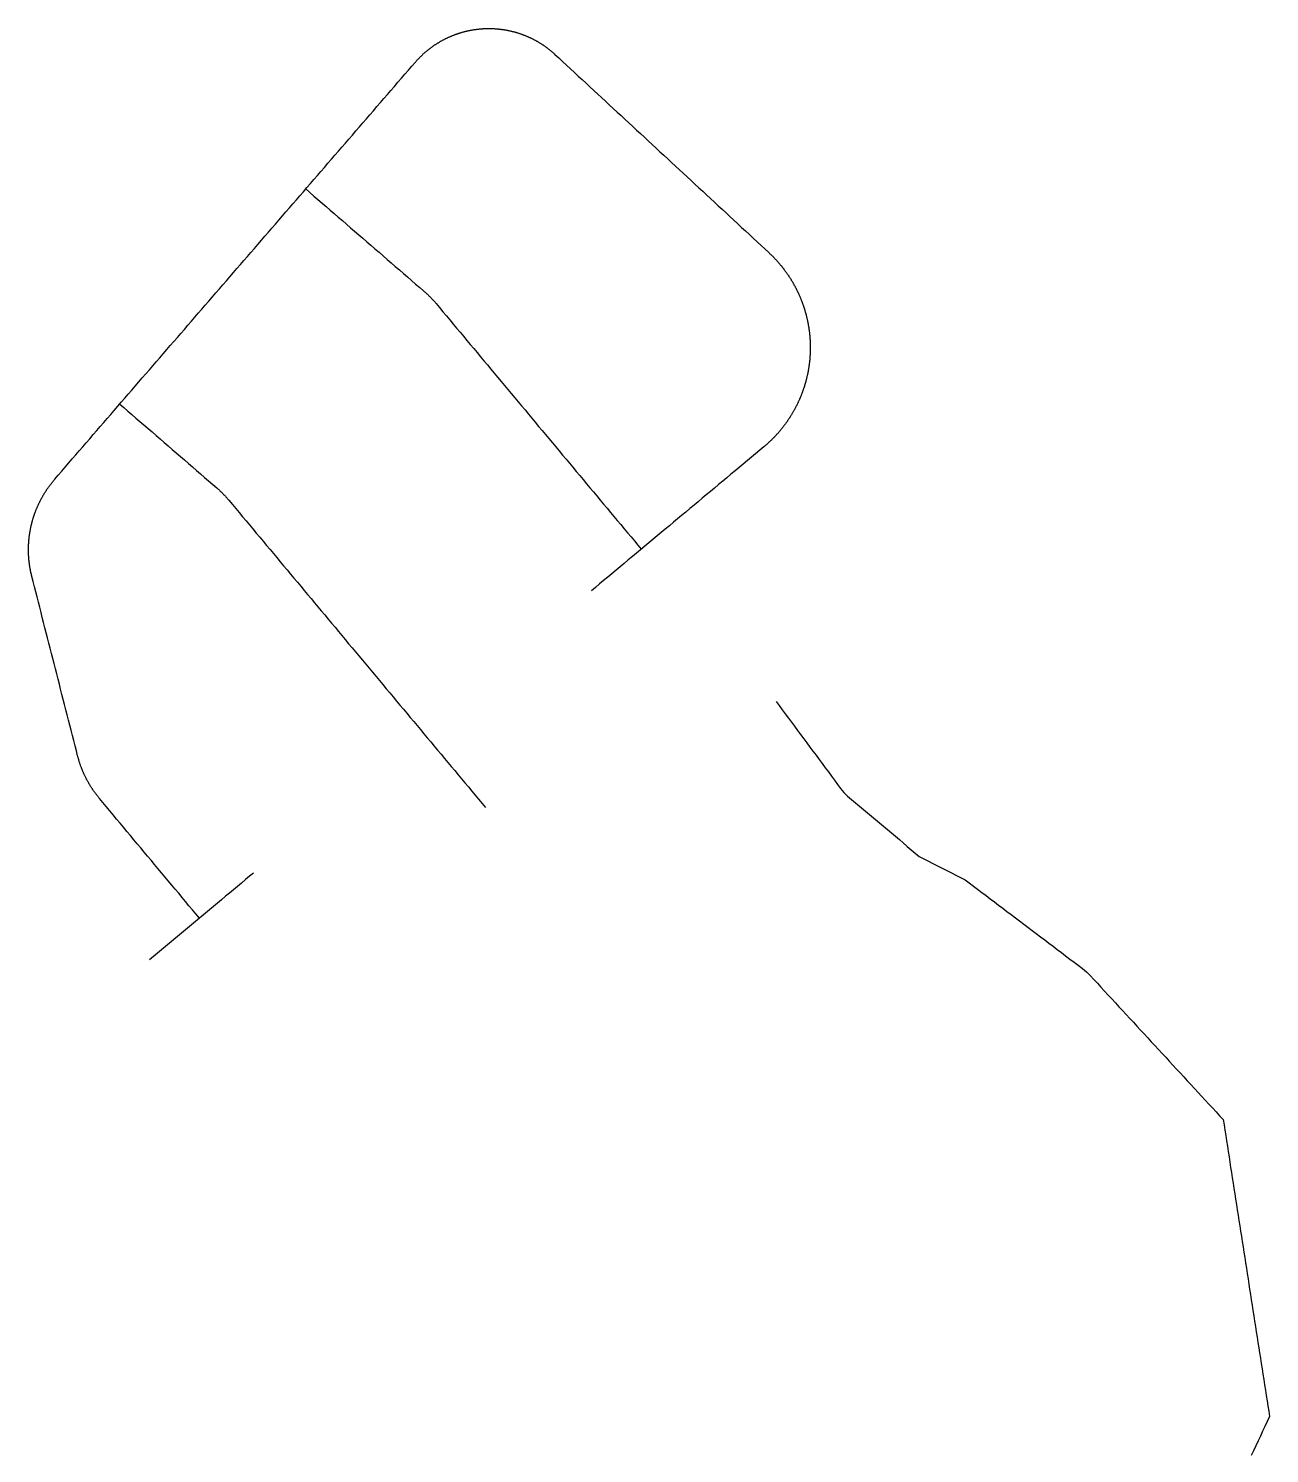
# Model space of a CAD drawing. Extents: x 0 to 368707, y -1 to 358204.
# Drawn here: x 368471.4 to 368701.5, y 357940.2 to 358204.4 of the extents above; entities that cross this region are included whole.
import ezdxf

# ---------------------------------------------------------------- set-up
doc = ezdxf.new("R2010")
doc.units = 0
doc.header["$MEASUREMENT"] = 0
doc.layers.add('3D_LINES', color=3, linetype='Continuous')

msp = doc.modelspace()

# ---------------------------------------------------------------- linework, layer by layer
at = {"layer": '3D_LINES'}
for points in [[(368503.1, 358039.42, 0), (368502.46, 358040.19, 0), (368501.82, 358040.96, 0), (368501.18, 358041.72, 0), (368500.54, 358042.49, 0), (368499.91, 358043.25, 0), (368499.27, 358044.02, 0), (368498.63, 358044.78, 0), (368497.99, 358045.55, 0), (368497.35, 358046.31, 0), (368496.71, 358047.08, 0), (368496.07, 358047.84, 0), (368495.43, 358048.61, 0), (368494.79, 358049.37, 0), (368494.16, 358050.14, 0), (368493.52, 358050.9, 0), (368492.88, 358051.67, 0), (368492.24, 358052.43, 0), (368491.6, 358053.2, 0), (368490.96, 358053.96, 0), (368490.32, 358054.73, 0), (368489.68, 358055.5, 0), (368489.04, 358056.26, 0), (368488.4, 358057.03, 0), (368487.77, 358057.79, 0), (368487.13, 358058.56, 0), (368486.49, 358059.32, 0), (368485.85, 358060.09, 0), (368485.21, 358060.85, 0), (368484.57, 358061.62, 0), (368484.51, 358061.69, 0), (368484.45, 358061.77, 0), (368484.38, 358061.85, 0), (368484.32, 358061.92, 0), (368484.26, 358062, 0), (368484.2, 358062.08, 0), (368484.14, 358062.16, 0), (368484.08, 358062.24, 0), (368484.02, 358062.31, 0), (368483.96, 358062.39, 0), (368483.9, 358062.47, 0), (368483.84, 358062.55, 0), (368483.78, 358062.63, 0), (368483.72, 358062.71, 0), (368483.66, 358062.79, 0), (368483.6, 358062.87, 0), (368483.55, 358062.95, 0), (368483.49, 358063.04, 0), (368483.43, 358063.12, 0), (368483.38, 358063.2, 0), (368483.32, 358063.28, 0), (368483.27, 358063.36, 0), (368483.21, 358063.45, 0), (368483.16, 358063.53, 0), (368483.11, 358063.61, 0), (368483.05, 358063.7, 0), (368483, 358063.78, 0), (368482.95, 358063.86, 0), (368482.89, 358063.95, 0), (368482.84, 358064.03, 0), (368482.79, 358064.12, 0), (368482.74, 358064.2, 0), (368482.69, 358064.29, 0), (368482.64, 358064.37, 0), (368482.59, 358064.46, 0), (368482.54, 358064.54, 0), (368482.49, 358064.63, 0), (368482.44, 358064.72, 0), (368482.4, 358064.8, 0), (368482.35, 358064.89, 0), (368482.3, 358064.98, 0), (368482.25, 358065.06, 0), (368482.21, 358065.15, 0), (368482.16, 358065.24, 0), (368482.12, 358065.33, 0), (368482.07, 358065.42, 0), (368482.03, 358065.51, 0), (368481.98, 358065.59, 0), (368481.94, 358065.68, 0), (368481.9, 358065.77, 0), (368481.85, 358065.86, 0), (368481.81, 358065.95, 0), (368481.77, 358066.04, 0), (368481.73, 358066.13, 0), (368481.69, 358066.22, 0), (368481.65, 358066.31, 0), (368481.61, 358066.4, 0), (368481.57, 358066.49, 0), (368481.53, 358066.58, 0), (368481.49, 358066.68, 0), (368481.45, 358066.77, 0), (368481.41, 358066.86, 0), (368481.38, 358066.95, 0), (368481.34, 358067.04, 0), (368481.3, 358067.13, 0), (368481.27, 358067.23, 0), (368481.23, 358067.32, 0), (368481.2, 358067.41, 0), (368481.16, 358067.5, 0), (368481.13, 358067.6, 0), (368481.1, 358067.69, 0), (368481.06, 358067.78, 0), (368481.03, 358067.88, 0), (368481, 358067.97, 0), (368480.97, 358068.06, 0), (368480.93, 358068.16, 0), (368480.9, 358068.25, 0), (368480.87, 358068.35, 0), (368480.84, 358068.44, 0), (368480.81, 358068.54, 0), (368480.78, 358068.63, 0), (368480.76, 358068.73, 0), (368480.73, 358068.82, 0), (368480.7, 358068.92, 0), (368480.67, 358069.01, 0), (368480.65, 358069.11, 0), (368480.62, 358069.2, 0), (368480.59, 358069.3, 0), (368480.57, 358069.39, 0), (368480.54, 358069.49, 0), (368480.3, 358070.44, 0), (368480.06, 358071.39, 0), (368479.82, 358072.34, 0), (368479.57, 358073.29, 0), (368479.33, 358074.24, 0), (368479.09, 358075.2, 0), (368478.85, 358076.15, 0), (368478.6, 358077.1, 0), (368478.36, 358078.05, 0), (368478.12, 358079, 0), (368477.88, 358079.95, 0), (368477.63, 358080.9, 0), (368477.39, 358081.85, 0), (368477.15, 358082.8, 0), (368476.9, 358083.75, 0), (368476.66, 358084.7, 0), (368476.42, 358085.65, 0), (368476.18, 358086.61, 0), (368475.93, 358087.56, 0), (368475.69, 358088.51, 0), (368475.45, 358089.46, 0), (368475.21, 358090.41, 0), (368474.96, 358091.36, 0), (368474.72, 358092.31, 0), (368474.48, 358093.26, 0), (368474.24, 358094.21, 0), (368473.99, 358095.16, 0), (368473.75, 358096.11, 0), (368473.51, 358097.07, 0), (368473.26, 358098.02, 0), (368473.02, 358098.97, 0), (368472.78, 358099.92, 0), (368472.54, 358100.87, 0), (368472.29, 358101.82, 0), (368472.05, 358102.77, 0), (368472.03, 358102.87, 0), (368472, 358102.96, 0), (368471.98, 358103.06, 0), (368471.96, 358103.16, 0), (368471.93, 358103.26, 0), (368471.91, 358103.35, 0), (368471.89, 358103.45, 0), (368471.87, 358103.55, 0), (368471.85, 358103.65, 0), (368471.83, 358103.74, 0), (368471.81, 358103.84, 0), (368471.79, 358103.94, 0), (368471.77, 358104.04, 0), (368471.75, 358104.14, 0), (368471.74, 358104.23, 0), (368471.72, 358104.33, 0), (368471.7, 358104.43, 0), (368471.69, 358104.53, 0), (368471.67, 358104.63, 0), (368471.66, 358104.73, 0), (368471.64, 358104.82, 0), (368471.63, 358104.92, 0), (368471.61, 358105.02, 0), (368471.6, 358105.12, 0), (368471.59, 358105.22, 0), (368471.57, 358105.32, 0), (368471.56, 358105.42, 0), (368471.55, 358105.52, 0), (368471.54, 358105.62, 0), (368471.53, 358105.72, 0), (368471.52, 358105.81, 0), (368471.51, 358105.91, 0), (368471.5, 358106.01, 0), (368471.49, 358106.11, 0), (368471.49, 358106.21, 0), (368471.48, 358106.31, 0), (368471.47, 358106.41, 0), (368471.47, 358106.51, 0), (368471.46, 358106.61, 0), (368471.46, 358106.71, 0), (368471.45, 358106.81, 0), (368471.45, 358106.91, 0), (368471.44, 358107.01, 0), (368471.44, 358107.11, 0), (368471.44, 358107.21, 0), (368471.43, 358107.31, 0), (368471.43, 358107.41, 0), (368471.43, 358107.51, 0), (368471.43, 358107.61, 0), (368471.43, 358107.71, 0), (368471.43, 358107.81, 0), (368471.43, 358107.91, 0), (368471.43, 358108.01, 0), (368471.43, 358108.11, 0), (368471.44, 358108.21, 0), (368471.44, 358108.31, 0), (368471.44, 358108.41, 0), (368471.45, 358108.51, 0), (368471.45, 358108.61, 0), (368471.45, 358108.7, 0), (368471.46, 358108.8, 0), (368471.47, 358108.9, 0), (368471.47, 358109, 0), (368471.48, 358109.1, 0), (368471.49, 358109.2, 0), (368471.49, 358109.3, 0), (368471.5, 358109.4, 0), (368471.51, 358109.5, 0), (368471.52, 358109.6, 0), (368471.53, 358109.7, 0), (368471.54, 358109.8, 0), (368471.55, 358109.9, 0), (368471.56, 358110, 0), (368471.57, 358110.1, 0), (368471.58, 358110.2, 0), (368471.6, 358110.29, 0), (368471.61, 358110.39, 0), (368471.62, 358110.49, 0), (368471.64, 358110.59, 0), (368471.65, 358110.69, 0), (368471.67, 358110.79, 0), (368471.68, 358110.89, 0), (368471.7, 358110.99, 0), (368471.72, 358111.08, 0), (368471.73, 358111.18, 0), (368471.75, 358111.28, 0), (368471.77, 358111.38, 0), (368471.79, 358111.48, 0), (368471.81, 358111.57, 0), (368471.83, 358111.67, 0), (368471.85, 358111.77, 0), (368471.87, 358111.87, 0), (368471.89, 358111.96, 0), (368471.91, 358112.06, 0), (368471.93, 358112.16, 0), (368471.95, 358112.26, 0), (368471.98, 358112.35, 0), (368472, 358112.45, 0), (368472.02, 358112.55, 0), (368472.05, 358112.64, 0), (368472.07, 358112.74, 0), (368472.1, 358112.84, 0), (368472.12, 358112.93, 0), (368472.15, 358113.03, 0), (368472.18, 358113.13, 0), (368472.2, 358113.22, 0), (368472.23, 358113.32, 0), (368472.26, 358113.41, 0), (368472.29, 358113.51, 0), (368472.32, 358113.61, 0), (368472.35, 358113.7, 0), (368472.38, 358113.8, 0), (368472.41, 358113.89, 0), (368472.44, 358113.99, 0), (368472.47, 358114.08, 0), (368472.5, 358114.17, 0), (368472.53, 358114.27, 0), (368472.57, 358114.36, 0), (368472.6, 358114.46, 0), (368472.63, 358114.55, 0), (368472.67, 358114.64, 0), (368472.7, 358114.74, 0), (368472.74, 358114.83, 0), (368472.77, 358114.92, 0), (368472.81, 358115.02, 0), (368472.85, 358115.11, 0), (368472.88, 358115.2, 0), (368472.92, 358115.3, 0), (368472.96, 358115.39, 0), (368473, 358115.48, 0), (368473.04, 358115.57, 0), (368473.08, 358115.66, 0), (368473.12, 358115.75, 0), (368473.16, 358115.85, 0), (368473.2, 358115.94, 0), (368473.24, 358116.03, 0), (368473.28, 358116.12, 0), (368473.32, 358116.21, 0), (368473.37, 358116.3, 0), (368473.41, 358116.39, 0), (368473.45, 358116.48, 0), (368473.5, 358116.57, 0), (368473.54, 358116.66, 0), (368473.59, 358116.75, 0), (368473.63, 358116.84, 0), (368473.68, 358116.92, 0), (368473.72, 358117.01, 0), (368473.77, 358117.1, 0), (368473.82, 358117.19, 0), (368473.86, 358117.28, 0), (368473.91, 358117.36, 0), (368473.96, 358117.45, 0), (368474.01, 358117.54, 0), (368474.06, 358117.63, 0), (368474.11, 358117.71, 0), (368474.16, 358117.8, 0), (368474.21, 358117.88, 0), (368474.26, 358117.97, 0), (368474.31, 358118.06, 0), (368474.36, 358118.14, 0), (368474.41, 358118.23, 0), (368474.47, 358118.31, 0), (368474.52, 358118.4, 0), (368474.57, 358118.48, 0), (368474.63, 358118.56, 0), (368474.68, 358118.65, 0), (368474.74, 358118.73, 0), (368474.79, 358118.81, 0), (368474.85, 358118.9, 0), (368474.9, 358118.98, 0), (368474.96, 358119.06, 0), (368475.02, 358119.14, 0), (368475.07, 358119.22, 0), (368475.13, 358119.31, 0), (368475.19, 358119.39, 0), (368475.25, 358119.47, 0), (368475.31, 358119.55, 0), (368475.37, 358119.63, 0), (368475.42, 358119.71, 0), (368475.49, 358119.79, 0), (368475.55, 358119.87, 0), (368475.61, 358119.95, 0), (368475.67, 358120.03, 0), (368475.73, 358120.1, 0), (368475.79, 358120.18, 0), (368475.85, 358120.26, 0), (368475.92, 358120.34, 0), (368475.98, 358120.42, 0), (368476.04, 358120.49, 0), (368476.11, 358120.57, 0), (368476.17, 358120.65, 0), (368476.24, 358120.72, 0), (368476.3, 358120.8, 0), (368476.95, 358121.55, 0), (368477.6, 358122.3, 0), (368478.25, 358123.05, 0), (368478.9, 358123.8, 0), (368479.55, 358124.55, 0), (368480.2, 358125.3, 0), (368480.84, 358126.05, 0), (368481.49, 358126.8, 0), (368482.14, 358127.55, 0), (368482.79, 358128.3, 0), (368483.44, 358129.06, 0), (368484.09, 358129.81, 0), (368484.74, 358130.56, 0), (368485.39, 358131.31, 0), (368486.04, 358132.06, 0), (368486.69, 358132.81, 0), (368487.34, 358133.56, 0), (368487.98, 358134.31, 0), (368488.63, 358135.06, 0), (368489.28, 358135.81, 0), (368489.93, 358136.56, 0), (368490.58, 358137.31, 0), (368491.23, 358138.07, 0), (368491.88, 358138.82, 0), (368492.53, 358139.57, 0), (368493.18, 358140.32, 0), (368493.83, 358141.07, 0), (368494.48, 358141.82, 0), (368495.12, 358142.57, 0), (368495.77, 358143.32, 0), (368496.42, 358144.07, 0), (368497.07, 358144.82, 0), (368497.72, 358145.57, 0), (368498.37, 358146.32, 0), (368499.02, 358147.07, 0), (368499.67, 358147.83, 0), (368500.32, 358148.58, 0), (368500.97, 358149.33, 0), (368501.62, 358150.08, 0), (368502.27, 358150.83, 0), (368502.91, 358151.58, 0), (368503.56, 358152.33, 0), (368504.21, 358153.08, 0), (368504.86, 358153.83, 0), (368505.51, 358154.58, 0), (368506.16, 358155.33, 0), (368506.81, 358156.08, 0), (368507.46, 358156.84, 0), (368508.11, 358157.59, 0), (368508.76, 358158.34, 0), (368509.41, 358159.09, 0), (368510.05, 358159.84, 0), (368510.7, 358160.59, 0), (368511.35, 358161.34, 0), (368512, 358162.09, 0), (368512.65, 358162.84, 0), (368513.3, 358163.59, 0), (368513.95, 358164.34, 0), (368514.6, 358165.09, 0), (368515.25, 358165.84, 0), (368515.9, 358166.6, 0), (368516.55, 358167.35, 0), (368517.19, 358168.1, 0), (368517.84, 358168.85, 0), (368518.49, 358169.6, 0), (368519.14, 358170.35, 0), (368519.79, 358171.1, 0), (368520.44, 358171.85, 0), (368521.09, 358172.6, 0), (368521.74, 358173.35, 0), (368522.39, 358174.1, 0), (368523.04, 358174.85, 0), (368523.69, 358175.61, 0), (368524.33, 358176.36, 0), (368524.98, 358177.11, 0), (368525.63, 358177.86, 0), (368526.28, 358178.61, 0), (368526.93, 358179.36, 0), (368527.58, 358180.11, 0), (368528.23, 358180.86, 0), (368528.88, 358181.61, 0), (368529.53, 358182.36, 0), (368530.18, 358183.11, 0), (368530.83, 358183.86, 0), (368531.48, 358184.61, 0), (368532.12, 358185.37, 0), (368532.77, 358186.12, 0), (368533.42, 358186.87, 0), (368534.07, 358187.62, 0), (368534.72, 358188.37, 0), (368535.37, 358189.12, 0), (368536.02, 358189.87, 0), (368536.67, 358190.62, 0), (368537.32, 358191.37, 0), (368537.97, 358192.12, 0), (368538.62, 358192.87, 0), (368539.26, 358193.62, 0), (368539.91, 358194.38, 0), (368540.56, 358195.13, 0), (368541.21, 358195.88, 0), (368541.86, 358196.63, 0), (368542.51, 358197.38, 0), (368543.16, 358198.13, 0), (368543.22, 358198.2, 0), (368543.29, 358198.28, 0), (368543.36, 358198.35, 0), (368543.42, 358198.43, 0), (368543.49, 358198.5, 0), (368543.56, 358198.58, 0), (368543.63, 358198.65, 0), (368543.7, 358198.72, 0), (368543.76, 358198.79, 0), (368543.83, 358198.87, 0), (368543.9, 358198.94, 0), (368543.97, 358199.01, 0), (368544.04, 358199.08, 0), (368544.11, 358199.15, 0), (368544.19, 358199.22, 0), (368544.26, 358199.29, 0), (368544.33, 358199.36, 0), (368544.4, 358199.43, 0), (368544.47, 358199.5, 0), (368544.55, 358199.57, 0), (368544.62, 358199.63, 0), (368544.7, 358199.7, 0), (368544.77, 358199.77, 0), (368544.84, 358199.83, 0), (368544.92, 358199.9, 0), (368544.99, 358199.97, 0), (368545.07, 358200.03, 0), (368545.15, 358200.1, 0), (368545.22, 358200.16, 0), (368545.3, 358200.22, 0), (368545.38, 358200.29, 0), (368545.46, 358200.35, 0), (368545.53, 358200.41, 0), (368545.61, 358200.48, 0), (368545.69, 358200.54, 0), (368545.77, 358200.6, 0), (368545.85, 358200.66, 0), (368545.93, 358200.72, 0), (368546.01, 358200.78, 0), (368546.09, 358200.84, 0), (368546.17, 358200.9, 0), (368546.25, 358200.96, 0), (368546.33, 358201.02, 0), (368546.41, 358201.07, 0), (368546.49, 358201.13, 0), (368546.58, 358201.19, 0), (368546.66, 358201.24, 0), (368546.74, 358201.3, 0), (368546.82, 358201.36, 0), (368546.91, 358201.41, 0), (368546.99, 358201.47, 0), (368547.08, 358201.52, 0), (368547.16, 358201.57, 0), (368547.25, 358201.63, 0), (368547.33, 358201.68, 0), (368547.42, 358201.73, 0), (368547.5, 358201.78, 0), (368547.59, 358201.83, 0), (368547.67, 358201.89, 0), (368547.76, 358201.94, 0), (368547.85, 358201.99, 0), (368547.93, 358202.04, 0), (368548.02, 358202.08, 0), (368548.11, 358202.13, 0), (368548.2, 358202.18, 0), (368548.28, 358202.23, 0), (368548.37, 358202.27, 0), (368548.46, 358202.32, 0), (368548.55, 358202.37, 0), (368548.64, 358202.41, 0), (368548.73, 358202.46, 0), (368548.82, 358202.5, 0), (368548.91, 358202.55, 0), (368549, 358202.59, 0), (368549.09, 358202.63, 0), (368549.18, 358202.67, 0), (368549.27, 358202.72, 0), (368549.36, 358202.76, 0), (368549.45, 358202.8, 0), (368549.54, 358202.84, 0), (368549.63, 358202.88, 0), (368549.73, 358202.92, 0), (368549.82, 358202.96, 0), (368549.91, 358203, 0), (368550, 358203.03, 0), (368550.1, 358203.07, 0), (368550.19, 358203.11, 0), (368550.28, 358203.14, 0), (368550.37, 358203.18, 0), (368550.47, 358203.22, 0), (368550.56, 358203.25, 0), (368550.66, 358203.28, 0), (368550.75, 358203.32, 0), (368550.84, 358203.35, 0), (368550.94, 358203.38, 0), (368551.03, 358203.42, 0), (368551.13, 358203.45, 0), (368551.22, 358203.48, 0), (368551.32, 358203.51, 0), (368551.41, 358203.54, 0), (368551.51, 358203.57, 0), (368551.61, 358203.6, 0), (368551.7, 358203.63, 0), (368551.8, 358203.65, 0), (368551.89, 358203.68, 0), (368551.99, 358203.71, 0), (368552.09, 358203.74, 0), (368552.18, 358203.76, 0), (368552.28, 358203.79, 0), (368552.38, 358203.81, 0), (368552.47, 358203.84, 0), (368552.57, 358203.86, 0), (368552.67, 358203.88, 0), (368552.77, 358203.9, 0), (368552.86, 358203.93, 0), (368552.96, 358203.95, 0), (368553.06, 358203.97, 0), (368553.16, 358203.99, 0), (368553.25, 358204.01, 0), (368553.35, 358204.03, 0), (368553.45, 358204.05, 0), (368553.55, 358204.07, 0), (368553.65, 358204.08, 0), (368553.75, 358204.1, 0), (368553.84, 358204.12, 0), (368553.94, 358204.13, 0), (368554.04, 358204.15, 0), (368554.14, 358204.16, 0), (368554.24, 358204.18, 0), (368554.34, 358204.19, 0), (368554.44, 358204.2, 0), (368554.54, 358204.22, 0), (368554.64, 358204.23, 0), (368554.74, 358204.24, 0), (368554.83, 358204.25, 0), (368554.93, 358204.26, 0), (368555.03, 358204.27, 0), (368555.13, 358204.28, 0), (368555.23, 358204.29, 0), (368555.33, 358204.3, 0), (368555.43, 358204.31, 0), (368555.53, 358204.31, 0), (368555.63, 358204.32, 0), (368555.73, 358204.33, 0), (368555.83, 358204.33, 0), (368555.93, 358204.34, 0), (368556.03, 358204.34, 0), (368556.13, 358204.35, 0), (368556.23, 358204.35, 0), (368556.33, 358204.35, 0), (368556.43, 358204.35, 0), (368556.53, 358204.36, 0), (368556.63, 358204.36, 0), (368556.73, 358204.36, 0), (368556.83, 358204.36, 0), (368556.93, 358204.36, 0), (368557.03, 358204.35, 0), (368557.13, 358204.35, 0), (368557.23, 358204.35, 0), (368557.33, 358204.35, 0), (368557.43, 358204.34, 0), (368557.53, 358204.34, 0), (368557.63, 358204.34, 0), (368557.73, 358204.33, 0), (368557.83, 358204.33, 0), (368557.93, 358204.32, 0), (368558.03, 358204.31, 0), (368558.13, 358204.31, 0), (368558.23, 358204.3, 0), (368558.33, 358204.29, 0), (368558.43, 358204.28, 0), (368558.53, 358204.27, 0), (368558.63, 358204.26, 0), (368558.73, 358204.25, 0), (368558.83, 358204.24, 0), (368558.93, 358204.23, 0), (368559.02, 358204.22, 0), (368559.12, 358204.2, 0), (368559.22, 358204.19, 0), (368559.32, 358204.18, 0), (368559.42, 358204.16, 0), (368559.52, 358204.15, 0), (368559.62, 358204.13, 0), (368559.72, 358204.11, 0), (368559.82, 358204.1, 0), (368559.91, 358204.08, 0), (368560.01, 358204.06, 0), (368560.11, 358204.05, 0), (368560.21, 358204.03, 0), (368560.31, 358204.01, 0), (368560.4, 358203.99, 0), (368560.5, 358203.97, 0), (368560.6, 358203.95, 0), (368560.7, 358203.92, 0), (368560.8, 358203.9, 0), (368560.89, 358203.88, 0), (368560.99, 358203.86, 0), (368561.09, 358203.83, 0), (368561.18, 358203.81, 0), (368561.28, 358203.78, 0), (368561.38, 358203.76, 0), (368561.47, 358203.73, 0), (368561.57, 358203.71, 0), (368561.67, 358203.68, 0), (368561.76, 358203.65, 0), (368561.86, 358203.62, 0), (368561.96, 358203.6, 0), (368562.05, 358203.57, 0), (368562.15, 358203.54, 0), (368562.24, 358203.51, 0), (368562.34, 358203.48, 0), (368562.43, 358203.44, 0), (368562.53, 358203.41, 0), (368562.62, 358203.38, 0), (368562.72, 358203.35, 0), (368562.81, 358203.31, 0), (368562.9, 358203.28, 0), (368563, 358203.25, 0), (368563.09, 358203.21, 0), (368563.19, 358203.18, 0), (368563.28, 358203.14, 0), (368563.37, 358203.1, 0), (368563.47, 358203.07, 0), (368563.56, 358203.03, 0), (368563.65, 358202.99, 0), (368563.74, 358202.95, 0), (368563.83, 358202.91, 0), (368563.93, 358202.88, 0), (368564.02, 358202.84, 0), (368564.11, 358202.79, 0), (368564.2, 358202.75, 0), (368564.29, 358202.71, 0), (368564.38, 358202.67, 0), (368564.47, 358202.63, 0), (368564.56, 358202.58, 0), (368564.65, 358202.54, 0), (368564.74, 358202.5, 0), (368564.83, 358202.45, 0), (368564.92, 358202.41, 0), (368565.01, 358202.36, 0), (368565.1, 358202.32, 0), (368565.19, 358202.27, 0), (368565.28, 358202.22, 0), (368565.36, 358202.18, 0), (368565.45, 358202.13, 0), (368565.54, 358202.08, 0), (368565.63, 358202.03, 0), (368565.71, 358201.98, 0), (368565.8, 358201.93, 0), (368565.89, 358201.88, 0), (368565.97, 358201.83, 0), (368566.06, 358201.78, 0), (368566.14, 358201.73, 0), (368566.23, 358201.67, 0), (368566.31, 358201.62, 0), (368566.4, 358201.57, 0), (368566.48, 358201.51, 0), (368566.57, 358201.46, 0), (368566.65, 358201.41, 0), (368566.73, 358201.35, 0), (368566.82, 358201.3, 0), (368566.9, 358201.24, 0), (368566.98, 358201.18, 0), (368567.07, 358201.13, 0), (368567.15, 358201.07, 0), (368567.23, 358201.01, 0), (368567.31, 358200.95, 0), (368567.39, 358200.89, 0), (368567.47, 358200.83, 0), (368567.55, 358200.77, 0), (368567.63, 358200.71, 0), (368567.71, 358200.65, 0), (368567.79, 358200.59, 0), (368567.87, 358200.53, 0), (368567.95, 358200.47, 0), (368568.03, 358200.41, 0), (368568.1, 358200.34, 0), (368568.18, 358200.28, 0), (368568.26, 358200.22, 0), (368568.34, 358200.15, 0), (368568.41, 358200.09, 0), (368568.49, 358200.02, 0), (368568.56, 358199.96, 0), (368568.64, 358199.89, 0), (368568.71, 358199.83, 0), (368568.79, 358199.76, 0), (368568.86, 358199.69, 0), (368568.94, 358199.63, 0), (368569.01, 358199.56, 0), (368569.73, 358198.89, 0), (368570.45, 358198.22, 0), (368571.17, 358197.55, 0), (368571.89, 358196.89, 0), (368572.62, 358196.22, 0), (368573.34, 358195.55, 0), (368574.06, 358194.88, 0), (368574.78, 358194.21, 0), (368575.5, 358193.55, 0), (368576.22, 358192.88, 0), (368576.94, 358192.21, 0), (368577.66, 358191.54, 0), (368578.38, 358190.87, 0), (368579.1, 358190.2, 0), (368579.83, 358189.54, 0), (368580.55, 358188.87, 0), (368581.27, 358188.2, 0), (368581.99, 358187.53, 0), (368582.71, 358186.86, 0), (368583.43, 358186.2, 0), (368584.15, 358185.53, 0), (368584.87, 358184.86, 0), (368585.59, 358184.19, 0), (368586.31, 358183.52, 0), (368587.04, 358182.86, 0), (368587.76, 358182.19, 0), (368588.48, 358181.52, 0), (368589.2, 358180.85, 0), (368589.92, 358180.18, 0), (368590.64, 358179.51, 0), (368591.36, 358178.85, 0), (368592.08, 358178.18, 0), (368592.8, 358177.51, 0), (368593.52, 358176.84, 0), (368594.25, 358176.17, 0), (368594.97, 358175.51, 0), (368595.69, 358174.84, 0), (368596.41, 358174.17, 0), (368597.13, 358173.5, 0), (368597.85, 358172.83, 0), (368598.57, 358172.16, 0), (368599.29, 358171.5, 0), (368600.01, 358170.83, 0), (368600.73, 358170.16, 0), (368601.46, 358169.49, 0), (368602.18, 358168.82, 0), (368602.9, 358168.16, 0), (368603.62, 358167.49, 0), (368604.34, 358166.82, 0), (368605.06, 358166.15, 0), (368605.78, 358165.48, 0), (368606.5, 358164.82, 0), (368607.22, 358164.15, 0), (368607.94, 358163.48, 0), (368608.67, 358162.81, 0), (368608.74, 358162.74, 0), (368608.81, 358162.67, 0), (368608.88, 358162.61, 0), (368608.96, 358162.54, 0), (368609.03, 358162.47, 0), (368609.1, 358162.4, 0), (368609.17, 358162.33, 0), (368609.24, 358162.26, 0), (368609.31, 358162.19, 0), (368609.38, 358162.12, 0), (368609.45, 358162.05, 0), (368609.52, 358161.97, 0), (368609.59, 358161.9, 0), (368609.66, 358161.83, 0), (368609.73, 358161.76, 0), (368609.8, 358161.69, 0), (368609.87, 358161.61, 0), (368609.94, 358161.54, 0), (368610.01, 358161.47, 0), (368610.07, 358161.39, 0), (368610.14, 358161.32, 0), (368610.21, 358161.24, 0), (368610.27, 358161.17, 0), (368610.34, 358161.1, 0), (368610.41, 358161.02, 0), (368610.47, 358160.95, 0), (368610.54, 358160.87, 0), (368610.6, 358160.79, 0), (368610.67, 358160.72, 0), (368610.73, 358160.64, 0), (368610.8, 358160.56, 0), (368610.86, 358160.49, 0), (368610.92, 358160.41, 0), (368610.99, 358160.33, 0), (368611.05, 358160.26, 0), (368611.11, 358160.18, 0), (368611.17, 358160.1, 0), (368611.23, 358160.02, 0), (368611.3, 358159.94, 0), (368611.36, 358159.86, 0), (368611.42, 358159.78, 0), (368611.48, 358159.7, 0), (368611.54, 358159.62, 0), (368611.6, 358159.54, 0), (368611.66, 358159.46, 0), (368611.72, 358159.38, 0), (368611.78, 358159.3, 0), (368611.83, 358159.22, 0), (368611.89, 358159.14, 0), (368611.95, 358159.06, 0), (368612.01, 358158.98, 0), (368612.07, 358158.9, 0), (368612.12, 358158.81, 0), (368612.18, 358158.73, 0), (368612.23, 358158.65, 0), (368612.29, 358158.57, 0), (368612.35, 358158.48, 0), (368612.4, 358158.4, 0), (368612.46, 358158.32, 0), (368612.51, 358158.23, 0), (368612.56, 358158.15, 0), (368612.62, 358158.06, 0), (368612.67, 358157.98, 0), (368612.72, 358157.89, 0), (368612.78, 358157.81, 0), (368612.83, 358157.72, 0), (368612.88, 358157.64, 0), (368612.93, 358157.55, 0), (368612.98, 358157.47, 0), (368613.04, 358157.38, 0), (368613.09, 358157.3, 0), (368613.14, 358157.21, 0), (368613.19, 358157.12, 0), (368613.23, 358157.04, 0), (368613.28, 358156.95, 0), (368613.33, 358156.86, 0), (368613.38, 358156.77, 0), (368613.43, 358156.69, 0), (368613.48, 358156.6, 0), (368613.52, 358156.51, 0), (368613.57, 358156.42, 0), (368613.62, 358156.33, 0), (368613.66, 358156.24, 0), (368613.71, 358156.16, 0), (368613.75, 358156.07, 0), (368613.8, 358155.98, 0), (368613.84, 358155.89, 0), (368613.89, 358155.8, 0), (368613.93, 358155.71, 0), (368613.98, 358155.62, 0), (368614.02, 358155.53, 0), (368614.06, 358155.44, 0), (368614.1, 358155.35, 0), (368614.15, 358155.26, 0), (368614.19, 358155.17, 0), (368614.23, 358155.08, 0), (368614.27, 358154.98, 0), (368614.31, 358154.89, 0), (368614.35, 358154.8, 0), (368614.39, 358154.71, 0), (368614.43, 358154.62, 0), (368614.47, 358154.53, 0), (368614.51, 358154.43, 0), (368614.55, 358154.34, 0), (368614.58, 358154.25, 0), (368614.62, 358154.16, 0), (368614.66, 358154.06, 0), (368614.69, 358153.97, 0), (368614.73, 358153.88, 0), (368614.77, 358153.78, 0), (368614.8, 358153.69, 0), (368614.84, 358153.6, 0), (368614.87, 358153.5, 0), (368614.91, 358153.41, 0), (368614.94, 358153.32, 0), (368614.97, 358153.22, 0), (368615.01, 358153.13, 0), (368615.04, 358153.03, 0), (368615.07, 358152.94, 0), (368615.1, 358152.84, 0), (368615.14, 358152.75, 0), (368615.17, 358152.65, 0), (368615.2, 358152.56, 0), (368615.23, 358152.46, 0), (368615.26, 358152.37, 0), (368615.29, 358152.27, 0), (368615.32, 358152.18, 0), (368615.35, 358152.08, 0), (368615.37, 358151.99, 0), (368615.4, 358151.89, 0), (368615.43, 358151.79, 0), (368615.46, 358151.7, 0), (368615.48, 358151.6, 0), (368615.51, 358151.51, 0), (368615.54, 358151.41, 0), (368615.56, 358151.31, 0), (368615.59, 358151.22, 0), (368615.61, 358151.12, 0), (368615.64, 358151.02, 0), (368615.66, 358150.93, 0), (368615.68, 358150.83, 0), (368615.71, 358150.73, 0), (368615.73, 358150.63, 0), (368615.75, 358150.54, 0), (368615.77, 358150.44, 0), (368615.8, 358150.34, 0), (368615.82, 358150.24, 0), (368615.84, 358150.15, 0), (368615.86, 358150.05, 0), (368615.88, 358149.95, 0), (368615.9, 358149.85, 0), (368615.92, 358149.75, 0), (368615.94, 358149.66, 0), (368615.95, 358149.56, 0), (368615.97, 358149.46, 0), (368615.99, 358149.36, 0), (368616.01, 358149.26, 0), (368616.02, 358149.16, 0), (368616.04, 358149.07, 0), (368616.06, 358148.97, 0), (368616.07, 358148.87, 0), (368616.09, 358148.77, 0), (368616.1, 358148.67, 0), (368616.11, 358148.57, 0), (368616.13, 358148.47, 0), (368616.14, 358148.37, 0), (368616.16, 358148.28, 0), (368616.17, 358148.18, 0), (368616.18, 358148.08, 0), (368616.19, 358147.98, 0), (368616.2, 358147.88, 0), (368616.21, 358147.78, 0), (368616.22, 358147.68, 0), (368616.23, 358147.58, 0), (368616.24, 358147.48, 0), (368616.25, 358147.38, 0), (368616.26, 358147.28, 0), (368616.27, 358147.18, 0), (368616.28, 358147.08, 0), (368616.29, 358146.98, 0), (368616.29, 358146.88, 0), (368616.3, 358146.78, 0), (368616.31, 358146.68, 0), (368616.31, 358146.58, 0), (368616.32, 358146.48, 0), (368616.32, 358146.38, 0), (368616.33, 358146.28, 0), (368616.33, 358146.19, 0), (368616.34, 358146.09, 0), (368616.34, 358145.99, 0), (368616.34, 358145.89, 0), (368616.34, 358145.79, 0), (368616.35, 358145.69, 0), (368616.35, 358145.59, 0), (368616.35, 358145.49, 0), (368616.35, 358145.39, 0), (368616.35, 358145.29, 0), (368616.35, 358145.19, 0), (368616.35, 358145.09, 0), (368616.35, 358144.99, 0), (368616.35, 358144.89, 0), (368616.35, 358144.79, 0), (368616.35, 358144.69, 0), (368616.34, 358144.59, 0), (368616.34, 358144.49, 0), (368616.34, 358144.39, 0), (368616.33, 358144.29, 0), (368616.33, 358144.19, 0), (368616.33, 358144.09, 0), (368616.32, 358143.99, 0), (368616.32, 358143.89, 0), (368616.31, 358143.79, 0), (368616.3, 358143.69, 0), (368616.3, 358143.59, 0), (368616.29, 358143.49, 0), (368616.28, 358143.39, 0), (368616.28, 358143.29, 0), (368616.27, 358143.19, 0), (368616.26, 358143.09, 0), (368616.25, 358142.99, 0), (368616.24, 358142.89, 0), (368616.23, 358142.79, 0), (368616.22, 358142.69, 0), (368616.21, 358142.59, 0), (368616.2, 358142.49, 0), (368616.19, 358142.4, 0), (368616.17, 358142.3, 0), (368616.16, 358142.2, 0), (368616.15, 358142.1, 0), (368616.14, 358142, 0), (368616.12, 358141.9, 0), (368616.11, 358141.8, 0), (368616.09, 358141.7, 0), (368616.08, 358141.6, 0), (368616.06, 358141.5, 0), (368616.05, 358141.41, 0), (368616.03, 358141.31, 0), (368616.02, 358141.21, 0), (368616, 358141.11, 0), (368615.98, 358141.01, 0), (368615.96, 358140.91, 0), (368615.95, 358140.81, 0), (368615.93, 358140.72, 0), (368615.91, 358140.62, 0), (368615.89, 358140.52, 0), (368615.87, 358140.42, 0), (368615.85, 358140.32, 0), (368615.83, 358140.23, 0), (368615.81, 358140.13, 0), (368615.79, 358140.03, 0), (368615.77, 358139.93, 0), (368615.74, 358139.84, 0), (368615.72, 358139.74, 0), (368615.7, 358139.64, 0), (368615.67, 358139.54, 0), (368615.65, 358139.45, 0), (368615.63, 358139.35, 0), (368615.6, 358139.25, 0), (368615.58, 358139.16, 0), (368615.55, 358139.06, 0), (368615.53, 358138.96, 0), (368615.5, 358138.87, 0), (368615.47, 358138.77, 0), (368615.45, 358138.68, 0), (368615.42, 358138.58, 0), (368615.39, 358138.48, 0), (368615.36, 358138.39, 0), (368615.33, 358138.29, 0), (368615.3, 358138.2, 0), (368615.28, 358138.1, 0), (368615.25, 358138.01, 0), (368615.22, 358137.91, 0), (368615.19, 358137.81, 0), (368615.15, 358137.72, 0), (368615.12, 358137.62, 0), (368615.09, 358137.53, 0), (368615.06, 358137.44, 0), (368615.03, 358137.34, 0), (368614.99, 358137.25, 0), (368614.96, 358137.15, 0), (368614.93, 358137.06, 0), (368614.89, 358136.96, 0), (368614.86, 358136.87, 0), (368614.82, 358136.78, 0), (368614.79, 358136.68, 0), (368614.75, 358136.59, 0), (368614.72, 358136.5, 0), (368614.68, 358136.4, 0), (368614.64, 358136.31, 0), (368614.61, 358136.22, 0), (368614.57, 358136.13, 0), (368614.53, 358136.03, 0), (368614.49, 358135.94, 0), (368614.45, 358135.85, 0), (368614.41, 358135.76, 0), (368614.37, 358135.67, 0), (368614.33, 358135.57, 0), (368614.29, 358135.48, 0), (368614.25, 358135.39, 0), (368614.21, 358135.3, 0), (368614.17, 358135.21, 0), (368614.13, 358135.12, 0), (368614.09, 358135.03, 0), (368614.04, 358134.94, 0), (368614, 358134.85, 0), (368613.96, 358134.76, 0), (368613.91, 358134.67, 0), (368613.87, 358134.58, 0), (368613.83, 358134.49, 0), (368613.78, 358134.4, 0), (368613.74, 358134.31, 0), (368613.69, 358134.22, 0), (368613.64, 358134.13, 0), (368613.6, 358134.04, 0), (368613.55, 358133.96, 0), (368613.5, 358133.87, 0), (368613.46, 358133.78, 0), (368613.41, 358133.69, 0), (368613.36, 358133.6, 0), (368613.31, 358133.52, 0), (368613.26, 358133.43, 0), (368613.21, 358133.34, 0), (368613.16, 358133.26, 0), (368613.11, 358133.17, 0), (368613.06, 358133.08, 0), (368613.01, 358133, 0), (368612.96, 358132.91, 0), (368612.91, 358132.83, 0), (368612.86, 358132.74, 0), (368612.81, 358132.65, 0), (368612.75, 358132.57, 0), (368612.7, 358132.48, 0), (368612.65, 358132.4, 0), (368612.6, 358132.32, 0), (368612.54, 358132.23, 0), (368612.49, 358132.15, 0), (368612.43, 358132.06, 0), (368612.38, 358131.98, 0), (368612.32, 358131.9, 0), (368612.27, 358131.81, 0), (368612.21, 358131.73, 0), (368612.16, 358131.65, 0), (368612.1, 358131.57, 0), (368612.04, 358131.48, 0), (368611.98, 358131.4, 0), (368611.93, 358131.32, 0), (368611.87, 358131.24, 0), (368611.81, 358131.16, 0), (368611.75, 358131.08, 0), (368611.69, 358131, 0), (368611.63, 358130.92, 0), (368611.57, 358130.84, 0), (368611.51, 358130.76, 0), (368611.45, 358130.68, 0), (368611.39, 358130.6, 0), (368611.33, 358130.52, 0), (368611.27, 358130.44, 0), (368611.21, 358130.36, 0), (368611.15, 358130.28, 0), (368611.08, 358130.2, 0), (368611.02, 358130.13, 0), (368610.96, 358130.05, 0), (368610.9, 358129.97, 0), (368610.83, 358129.89, 0), (368610.77, 358129.82, 0), (368610.7, 358129.74, 0), (368610.64, 358129.66, 0), (368610.57, 358129.59, 0), (368610.51, 358129.51, 0), (368610.44, 358129.44, 0), (368610.38, 358129.36, 0), (368610.31, 358129.29, 0), (368610.25, 358129.21, 0), (368610.18, 358129.14, 0), (368610.11, 358129.06, 0), (368610.04, 358128.99, 0), (368609.98, 358128.92, 0), (368609.91, 358128.84, 0), (368609.84, 358128.77, 0), (368609.77, 358128.7, 0), (368609.7, 358128.63, 0), (368609.63, 358128.55, 0), (368609.56, 358128.48, 0), (368609.49, 358128.41, 0), (368609.42, 358128.34, 0), (368609.35, 358128.27, 0), (368609.28, 358128.2, 0), (368609.21, 358128.13, 0), (368609.14, 358128.06, 0), (368609.07, 358127.99, 0), (368609, 358127.92, 0), (368608.93, 358127.85, 0), (368608.85, 358127.78, 0), (368608.78, 358127.71, 0), (368608.71, 358127.64, 0), (368608.63, 358127.58, 0), (368608.56, 358127.51, 0), (368608.49, 358127.44, 0), (368608.41, 358127.37, 0), (368608.34, 358127.31, 0), (368608.26, 358127.24, 0), (368608.19, 358127.17, 0), (368608.11, 358127.11, 0), (368608.04, 358127.04, 0), (368607.96, 358126.98, 0), (368607.89, 358126.91, 0), (368607.81, 358126.85, 0), (368607.73, 358126.78, 0), (368606.97, 358126.15, 0), (368606.21, 358125.51, 0), (368605.45, 358124.88, 0), (368604.69, 358124.24, 0), (368603.93, 358123.61, 0), (368603.17, 358122.97, 0), (368602.41, 358122.34, 0), (368601.65, 358121.7, 0), (368600.88, 358121.07, 0), (368600.12, 358120.43, 0), (368599.36, 358119.8, 0), (368598.6, 358119.16, 0), (368597.84, 358118.52, 0), (368597.08, 358117.89, 0), (368596.32, 358117.25, 0), (368595.56, 358116.62, 0), (368594.8, 358115.98, 0), (368594.03, 358115.35, 0), (368593.27, 358114.71, 0), (368592.51, 358114.08, 0), (368591.75, 358113.44, 0), (368590.99, 358112.81, 0), (368590.23, 358112.17, 0), (368589.47, 358111.54, 0), (368588.71, 358110.9, 0), (368587.95, 358110.27, 0), (368587.19, 358109.63, 0), (368586.42, 358108.99, 0), (368585.66, 358108.36, 0), (368584.9, 358107.72, 0), (368584.14, 358107.09, 0), (368583.38, 358106.45, 0), (368582.62, 358105.82, 0), (368581.86, 358105.18, 0), (368581.1, 358104.55, 0), (368580.34, 358103.91, 0), (368579.58, 358103.28, 0), (368578.81, 358102.64, 0), (368578.05, 358102.01, 0), (368577.29, 358101.37, 0), (368576.53, 358100.73, 0), (368575.77, 358100.1, 0)], [(368522.82, 358174.61, 0), (368523.58, 358173.95, 0), (368524.33, 358173.3, 0), (368525.09, 358172.65, 0), (368525.84, 358172, 0), (368526.6, 358171.34, 0), (368527.35, 358170.69, 0), (368528.11, 358170.04, 0), (368528.86, 358169.39, 0), (368529.62, 358168.73, 0), (368530.37, 358168.08, 0), (368531.13, 358167.43, 0), (368531.88, 358166.77, 0), (368532.64, 358166.12, 0), (368533.39, 358165.47, 0), (368534.15, 358164.82, 0), (368534.9, 358164.16, 0), (368535.66, 358163.51, 0), (368536.41, 358162.86, 0), (368537.17, 358162.21, 0), (368537.92, 358161.55, 0), (368538.68, 358160.9, 0), (368539.43, 358160.25, 0), (368540.19, 358159.6, 0), (368540.94, 358158.94, 0), (368541.69, 358158.29, 0), (368542.45, 358157.64, 0), (368543.2, 358156.98, 0), (368543.96, 358156.33, 0), (368544.71, 358155.68, 0), (368544.79, 358155.62, 0), (368544.86, 358155.55, 0), (368544.94, 358155.49, 0), (368545.01, 358155.42, 0), (368545.08, 358155.35, 0), (368545.16, 358155.29, 0), (368545.23, 358155.22, 0), (368545.3, 358155.15, 0), (368545.37, 358155.09, 0), (368545.44, 358155.02, 0), (368545.51, 358154.95, 0), (368545.58, 358154.88, 0), (368545.65, 358154.81, 0), (368545.72, 358154.74, 0), (368545.79, 358154.67, 0), (368545.86, 358154.61, 0), (368545.93, 358154.53, 0), (368546, 358154.46, 0), (368546.07, 358154.39, 0), (368546.14, 358154.32, 0), (368546.2, 358154.25, 0), (368546.27, 358154.18, 0), (368546.34, 358154.11, 0), (368546.4, 358154.03, 0), (368546.47, 358153.96, 0), (368546.54, 358153.89, 0), (368546.6, 358153.82, 0), (368546.67, 358153.74, 0), (368546.73, 358153.67, 0), (368546.8, 358153.59, 0), (368546.86, 358153.52, 0), (368546.92, 358153.44, 0), (368546.99, 358153.37, 0), (368547.62, 358152.61, 0), (368548.25, 358151.85, 0), (368548.89, 358151.09, 0), (368549.52, 358150.33, 0), (368550.16, 358149.57, 0), (368550.79, 358148.81, 0), (368551.42, 358148.05, 0), (368552.06, 358147.29, 0), (368552.69, 358146.54, 0), (368553.32, 358145.78, 0), (368553.96, 358145.02, 0), (368554.59, 358144.26, 0), (368555.23, 358143.5, 0), (368555.86, 358142.74, 0), (368556.49, 358141.98, 0), (368557.13, 358141.22, 0), (368557.76, 358140.46, 0), (368558.4, 358139.7, 0), (368559.03, 358138.94, 0), (368559.66, 358138.18, 0), (368560.3, 358137.43, 0), (368560.93, 358136.67, 0), (368561.56, 358135.91, 0), (368562.2, 358135.15, 0), (368562.83, 358134.39, 0), (368563.47, 358133.63, 0), (368564.1, 358132.87, 0), (368564.73, 358132.11, 0), (368565.37, 358131.35, 0), (368566, 358130.59, 0), (368566.64, 358129.83, 0), (368567.27, 358129.07, 0), (368567.9, 358128.32, 0), (368568.54, 358127.56, 0), (368569.17, 358126.8, 0), (368569.8, 358126.04, 0), (368570.44, 358125.28, 0), (368571.07, 358124.52, 0), (368571.71, 358123.76, 0), (368572.34, 358123, 0), (368572.97, 358122.24, 0), (368573.61, 358121.48, 0), (368574.24, 358120.72, 0), (368574.88, 358119.96, 0), (368575.51, 358119.21, 0), (368576.14, 358118.45, 0), (368576.78, 358117.69, 0), (368577.41, 358116.93, 0), (368578.04, 358116.17, 0), (368578.68, 358115.41, 0), (368579.31, 358114.65, 0), (368579.95, 358113.89, 0), (368580.58, 358113.13, 0), (368581.21, 358112.37, 0), (368581.85, 358111.61, 0), (368582.48, 358110.85, 0), (368583.12, 358110.1, 0), (368583.75, 358109.34, 0), (368584.38, 358108.58, 0), (368585.02, 358107.82, 0)], [(368488.35, 358134.73, 0), (368489.1, 358134.08, 0), (368489.85, 358133.44, 0), (368490.59, 358132.79, 0), (368491.34, 358132.14, 0), (368492.09, 358131.49, 0), (368492.84, 358130.85, 0), (368493.59, 358130.2, 0), (368494.34, 358129.55, 0), (368495.09, 358128.9, 0), (368495.84, 358128.26, 0), (368496.58, 358127.61, 0), (368497.33, 358126.96, 0), (368498.08, 358126.32, 0), (368498.83, 358125.67, 0), (368499.58, 358125.02, 0), (368500.33, 358124.37, 0), (368501.08, 358123.73, 0), (368501.83, 358123.08, 0), (368502.57, 358122.43, 0), (368503.32, 358121.78, 0), (368504.07, 358121.14, 0), (368504.82, 358120.49, 0), (368505.57, 358119.84, 0), (368506.32, 358119.19, 0), (368506.39, 358119.13, 0), (368506.47, 358119.07, 0), (368506.54, 358119, 0), (368506.61, 358118.93, 0), (368506.69, 358118.87, 0), (368506.76, 358118.8, 0), (368506.83, 358118.74, 0), (368506.9, 358118.67, 0), (368506.97, 358118.6, 0), (368507.05, 358118.53, 0), (368507.12, 358118.47, 0), (368507.19, 358118.4, 0), (368507.26, 358118.33, 0), (368507.33, 358118.26, 0), (368507.4, 358118.19, 0), (368507.47, 358118.12, 0), (368507.54, 358118.05, 0), (368507.6, 358117.98, 0), (368507.67, 358117.91, 0), (368507.74, 358117.84, 0), (368507.81, 358117.77, 0), (368507.87, 358117.69, 0), (368507.94, 358117.62, 0), (368508.01, 358117.55, 0), (368508.07, 358117.48, 0), (368508.14, 358117.4, 0), (368508.21, 358117.33, 0), (368508.27, 358117.26, 0), (368508.34, 358117.18, 0), (368508.4, 358117.11, 0), (368508.46, 358117.03, 0), (368508.53, 358116.96, 0), (368508.59, 358116.88, 0), (368509.22, 358116.12, 0), (368509.86, 358115.36, 0), (368510.49, 358114.6, 0), (368511.13, 358113.85, 0), (368511.76, 358113.09, 0), (368512.39, 358112.33, 0), (368513.03, 358111.57, 0), (368513.66, 358110.81, 0), (368514.3, 358110.05, 0), (368514.93, 358109.29, 0), (368515.56, 358108.53, 0), (368516.2, 358107.77, 0), (368516.83, 358107.01, 0), (368517.47, 358106.25, 0), (368518.1, 358105.49, 0), (368518.73, 358104.73, 0), (368519.37, 358103.97, 0), (368520, 358103.21, 0), (368520.64, 358102.45, 0), (368521.27, 358101.7, 0), (368521.9, 358100.94, 0), (368522.54, 358100.18, 0), (368523.17, 358099.42, 0), (368523.81, 358098.66, 0), (368524.44, 358097.9, 0), (368525.07, 358097.14, 0), (368525.71, 358096.38, 0), (368526.34, 358095.62, 0), (368526.98, 358094.86, 0), (368527.61, 358094.1, 0), (368528.25, 358093.34, 0), (368528.88, 358092.58, 0), (368529.51, 358091.82, 0), (368530.15, 358091.06, 0), (368530.78, 358090.3, 0), (368531.42, 358089.54, 0), (368532.05, 358088.79, 0), (368532.68, 358088.03, 0), (368533.32, 358087.27, 0), (368533.95, 358086.51, 0), (368534.59, 358085.75, 0), (368535.22, 358084.99, 0), (368535.85, 358084.23, 0), (368536.49, 358083.47, 0), (368537.12, 358082.71, 0), (368537.76, 358081.95, 0), (368538.39, 358081.19, 0), (368539.02, 358080.43, 0), (368539.66, 358079.67, 0), (368540.29, 358078.91, 0), (368540.93, 358078.15, 0), (368541.56, 358077.39, 0), (368542.19, 358076.64, 0), (368542.83, 358075.88, 0), (368543.46, 358075.12, 0), (368544.1, 358074.36, 0), (368544.73, 358073.6, 0), (368545.36, 358072.84, 0), (368546, 358072.08, 0), (368546.63, 358071.32, 0), (368547.27, 358070.56, 0), (368547.9, 358069.8, 0), (368548.53, 358069.04, 0), (368549.17, 358068.28, 0), (368549.8, 358067.52, 0), (368550.44, 358066.76, 0), (368551.07, 358066, 0), (368551.7, 358065.24, 0), (368552.34, 358064.49, 0), (368552.97, 358063.73, 0), (368553.61, 358062.97, 0), (368554.24, 358062.21, 0), (368554.87, 358061.45, 0), (368555.51, 358060.69, 0), (368556.14, 358059.93, 0)], [(368610.01, 358079.6, 0), (368610.58, 358078.83, 0), (368611.15, 358078.06, 0), (368611.72, 358077.29, 0), (368612.29, 358076.52, 0), (368612.86, 358075.75, 0), (368613.43, 358074.99, 0), (368614, 358074.22, 0), (368614.57, 358073.45, 0), (368615.14, 358072.68, 0), (368615.71, 358071.91, 0), (368616.28, 358071.14, 0), (368616.85, 358070.37, 0), (368617.42, 358069.61, 0), (368617.99, 358068.84, 0), (368618.56, 358068.07, 0), (368619.13, 358067.3, 0), (368619.7, 358066.53, 0), (368620.27, 358065.76, 0), (368620.84, 358064.99, 0), (368621.41, 358064.22, 0), (368621.98, 358063.46, 0), (368622.55, 358062.69, 0), (368623.28, 358062.06, 0), (368624.02, 358061.44, 0), (368624.76, 358060.82, 0), (368625.5, 358060.2, 0), (368626.23, 358059.57, 0), (368626.97, 358058.95, 0), (368627.71, 358058.33, 0), (368628.44, 358057.71, 0), (368629.18, 358057.08, 0), (368629.92, 358056.46, 0), (368630.66, 358055.84, 0), (368631.39, 358055.21, 0), (368632.13, 358054.59, 0), (368632.87, 358053.97, 0), (368633.6, 358053.35, 0), (368634.34, 358052.72, 0), (368635.08, 358052.1, 0), (368635.82, 358051.48, 0), (368636.55, 358050.86, 0), (368637.4, 358050.42, 0), (368638.25, 358049.99, 0), (368639.1, 358049.56, 0), (368639.95, 358049.13, 0), (368640.8, 358048.7, 0), (368641.65, 358048.27, 0), (368642.5, 358047.83, 0), (368643.35, 358047.4, 0), (368644.2, 358046.97, 0), (368645.05, 358046.54, 0), (368645.82, 358045.95, 0), (368646.6, 358045.36, 0), (368647.38, 358044.78, 0), (368648.15, 358044.19, 0), (368648.93, 358043.6, 0), (368649.71, 358043.01, 0), (368650.48, 358042.42, 0), (368651.26, 358041.84, 0), (368652.04, 358041.25, 0), (368652.81, 358040.66, 0), (368653.59, 358040.07, 0), (368654.37, 358039.48, 0), (368655.15, 358038.9, 0), (368655.92, 358038.31, 0), (368656.7, 358037.72, 0), (368657.48, 358037.13, 0), (368658.25, 358036.55, 0), (368659.03, 358035.96, 0), (368659.81, 358035.37, 0), (368660.58, 358034.78, 0), (368661.36, 358034.19, 0), (368662.14, 358033.61, 0), (368662.91, 358033.02, 0), (368663.69, 358032.43, 0), (368664.47, 358031.84, 0), (368665.24, 358031.26, 0), (368666.02, 358030.67, 0), (368666.8, 358030.08, 0), (368667.58, 358029.49, 0), (368668.24, 358028.77, 0), (368668.91, 358028.05, 0), (368669.58, 358027.33, 0), (368670.24, 358026.6, 0), (368670.91, 358025.88, 0), (368671.57, 358025.16, 0), (368672.24, 358024.44, 0), (368672.91, 358023.72, 0), (368673.57, 358023, 0), (368674.24, 358022.27, 0), (368674.91, 358021.55, 0), (368675.57, 358020.83, 0), (368676.24, 358020.11, 0), (368676.91, 358019.39, 0), (368677.57, 358018.66, 0), (368678.24, 358017.94, 0), (368678.91, 358017.22, 0), (368679.57, 358016.5, 0), (368680.24, 358015.78, 0), (368680.91, 358015.05, 0), (368681.57, 358014.33, 0), (368682.24, 358013.61, 0), (368682.91, 358012.89, 0), (368683.57, 358012.17, 0), (368684.24, 358011.44, 0), (368684.91, 358010.72, 0), (368685.57, 358010, 0), (368686.24, 358009.28, 0), (368686.91, 358008.56, 0), (368687.57, 358007.84, 0), (368688.24, 358007.11, 0), (368688.9, 358006.39, 0), (368689.57, 358005.67, 0), (368690.24, 358004.95, 0), (368690.9, 358004.23, 0), (368691.57, 358003.5, 0), (368692.24, 358002.78, 0), (368692.9, 358002.06, 0), (368693.06, 358001.08, 0), (368693.21, 358000.09, 0), (368693.36, 357999.11, 0), (368693.52, 357998.13, 0), (368693.67, 357997.14, 0), (368693.82, 357996.16, 0), (368693.98, 357995.18, 0), (368694.13, 357994.19, 0), (368694.28, 357993.21, 0), (368694.44, 357992.23, 0), (368694.59, 357991.24, 0), (368694.74, 357990.26, 0), (368694.89, 357989.28, 0), (368695.05, 357988.3, 0), (368695.2, 357987.31, 0), (368695.35, 357986.33, 0), (368695.51, 357985.35, 0), (368695.66, 357984.36, 0), (368695.81, 357983.38, 0), (368695.97, 357982.4, 0), (368696.12, 357981.41, 0), (368696.27, 357980.43, 0), (368696.43, 357979.45, 0), (368696.58, 357978.46, 0), (368696.73, 357977.48, 0), (368696.89, 357976.5, 0), (368697.04, 357975.51, 0), (368697.19, 357974.53, 0), (368697.34, 357973.55, 0), (368697.5, 357972.56, 0), (368697.65, 357971.58, 0), (368697.8, 357970.6, 0), (368697.96, 357969.61, 0), (368698.11, 357968.63, 0), (368698.26, 357967.65, 0), (368698.42, 357966.66, 0), (368698.57, 357965.68, 0), (368698.72, 357964.7, 0), (368698.88, 357963.72, 0), (368699.03, 357962.73, 0), (368699.18, 357961.75, 0), (368699.34, 357960.77, 0), (368699.49, 357959.78, 0), (368699.64, 357958.8, 0), (368699.79, 357957.82, 0), (368699.95, 357956.83, 0), (368700.1, 357955.85, 0), (368700.25, 357954.87, 0), (368700.41, 357953.88, 0), (368700.56, 357952.9, 0), (368700.71, 357951.92, 0), (368700.87, 357950.93, 0), (368701.02, 357949.95, 0), (368701.17, 357948.97, 0), (368701.33, 357947.98, 0), (368701.48, 357947, 0), (368701.06, 357946.1, 0), (368700.64, 357945.19, 0), (368700.21, 357944.29, 0), (368699.79, 357943.39, 0), (368699.37, 357942.48, 0), (368698.95, 357941.58, 0), (368698.53, 357940.68, 0), (368698.11, 357939.77, 0)], [(368513.11, 358047.78, 0), (368512.37, 358047.17, 0), (368511.63, 358046.55, 0), (368510.89, 358045.93, 0), (368510.15, 358045.31, 0), (368509.41, 358044.69, 0), (368508.67, 358044.07, 0), (368507.93, 358043.46, 0), (368507.19, 358042.84, 0), (368506.45, 358042.22, 0), (368505.71, 358041.6, 0), (368504.97, 358040.98, 0), (368504.22, 358040.36, 0), (368503.48, 358039.74, 0), (368502.74, 358039.13, 0), (368502, 358038.51, 0), (368501.26, 358037.89, 0), (368500.52, 358037.27, 0), (368499.78, 358036.65, 0), (368499.04, 358036.03, 0), (368498.3, 358035.42, 0), (368497.56, 358034.8, 0), (368496.82, 358034.18, 0), (368496.08, 358033.56, 0), (368495.34, 358032.94, 0), (368494.6, 358032.32, 0), (368493.85, 358031.7, 0)]]:
    msp.add_polyline3d(points, dxfattribs=at)

doc.saveas('drawing.dxf')
